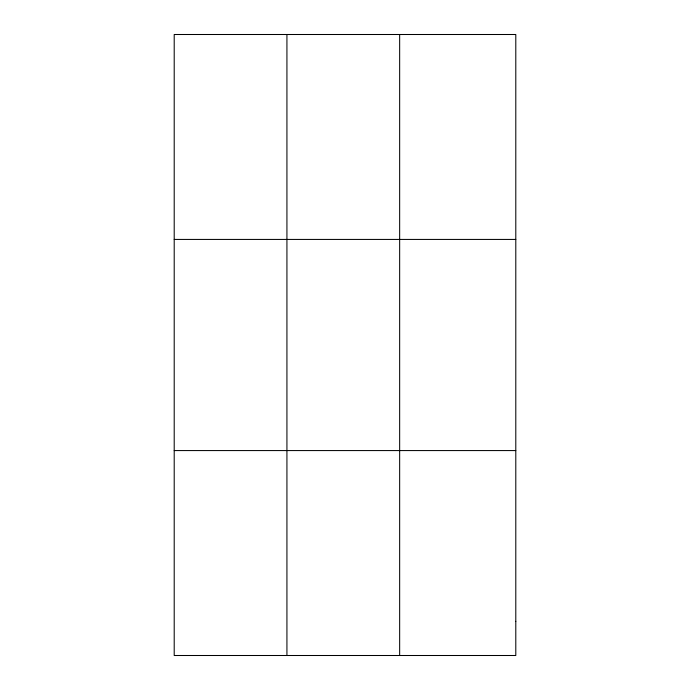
<?xml version="1.0" encoding="UTF-8"?>
<svg xmlns="http://www.w3.org/2000/svg" width="690" height="690" viewBox="0 0 690 690"><rect width="100%" height="100%" fill="white"/><g stroke="black" fill="none" stroke-linecap="round" stroke-linejoin="round"><path stroke-width="1.03" d="M286.928 34.5L286.928 655.5M399.657 34.5L399.657 655.5M174.208 239.43L515.792 239.43M174.208 450.57L515.792 450.57M515.792 621.345L515.792 655.5L174.208 655.5L174.208 34.5L515.792 34.5L515.792 621.345"/></g></svg>
